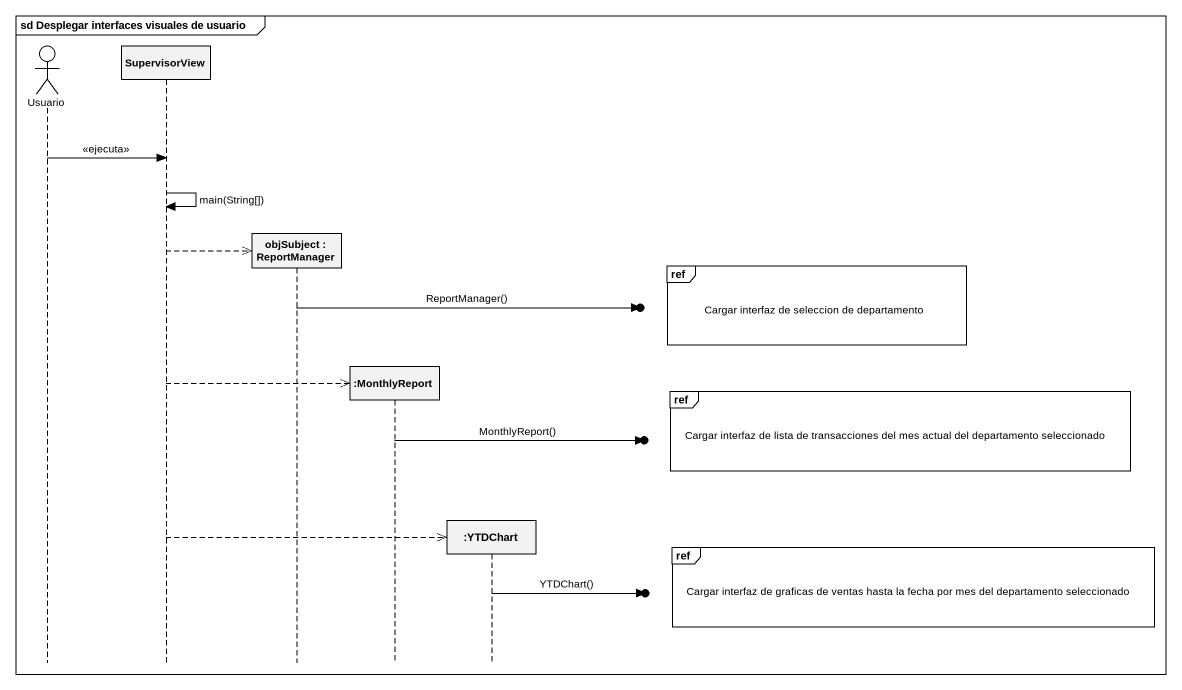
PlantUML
@startuml
mainframe sd Desplegar interfaces visuales de usuario
hide footbox
actor Usuario
participant SupervisorView
participant "objSubject : ReportManager" as objSubject
participant ":MonthlyReport" as MonthlyReport
participant ":YTDChart" as YTDChart

Usuario -> SupervisorView : <<ejecuta>>
SupervisorView -> SupervisorView : main(String[])
SupervisorView -->> objSubject **
ref over YTDChart : Cargar interfaz de seleccion de departamento
objSubject ->o] : ReportManager()
SupervisorView -->> MonthlyReport **
ref over YTDChart : Cargar interfaz de lista de transacciones del mes actual del departamento seleccionado
MonthlyReport ->o] : MonthlyReport()
SupervisorView -->> YTDChart **
ref over YTDChart : Cargar interfaz de graficas de ventas hasta la fecha por mes del departamento seleccionado
YTDChart ->o] : YTDChart()
@enduml
